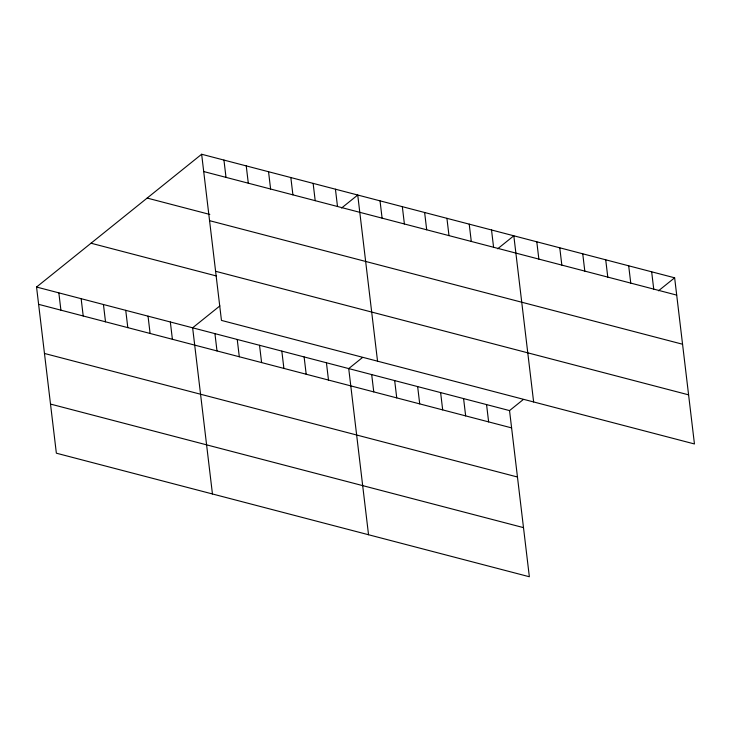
<?xml version="1.0" encoding="UTF-8"?>
<svg xmlns="http://www.w3.org/2000/svg" width="731" height="731" viewBox="0 0 731 731"><rect width="100%" height="100%" fill="white"/><g stroke="black" fill="none" stroke-linecap="round" stroke-linejoin="round"><path stroke-width="1.1" d="M523.158 399.638L509.544 410.594L529.354 576.75L56.36 453.193L36.55 287.036L201.646 154.25L674.64 277.807L694.45 443.964L221.456 320.406L201.646 154.25M219.876 305.905L192.637 327.808L212.447 493.964M341.56 208.033L357.733 195.022L377.543 361.178M362.348 357.633L348.724 368.588L368.534 534.745M497.647 248.805L513.82 235.793L533.63 401.949M658.467 290.81L674.64 277.807M203.711 171.547L676.696 295.105M147.169 198.074L209.815 214.439M209.569 220.671L682.553 344.228M215.599 271.283L688.593 394.841M91.028 243.222L216.33 275.952M36.55 287.036L509.544 410.594M38.615 304.334L511.599 427.891M44.472 353.457L517.466 477.014M50.503 404.069L523.497 527.627M651.659 271.804L653.724 289.101M628.687 265.801L630.752 283.098M605.716 259.797L607.781 277.104M582.744 253.803L584.8 271.1M559.772 247.8L561.828 265.097M536.792 241.797L538.857 259.094M491.524 229.973L493.58 247.27M469.22 224.143L471.285 241.449M486.563 404.59L488.628 421.888M446.924 218.322L448.989 235.62M463.591 398.587L465.656 415.893M424.629 212.502L426.694 229.799M440.619 392.593L442.684 409.89M402.333 206.672L404.389 223.969M417.648 386.589L419.713 403.887M380.029 200.851L382.094 218.149M394.676 380.586L396.732 397.883M371.695 374.583L373.76 391.889M335.438 189.201L337.494 206.498M313.133 183.371L315.198 200.669M326.428 362.759L328.493 380.056M290.837 177.551L292.903 194.848M304.123 356.938L306.188 374.235M268.542 171.721L270.607 189.027M281.828 351.108L283.893 368.406M246.246 165.9L248.302 183.198M259.532 345.288L261.597 362.585M223.942 160.071L226.007 177.377M237.237 339.458L239.293 356.765M214.932 333.638L216.997 350.935M170.341 321.987L172.397 339.285M148.037 316.167L150.102 333.464M125.741 310.337L127.806 327.634M103.446 304.516L105.511 321.814M81.15 298.687L83.206 315.984M58.846 292.866L60.911 310.163"/></g></svg>
